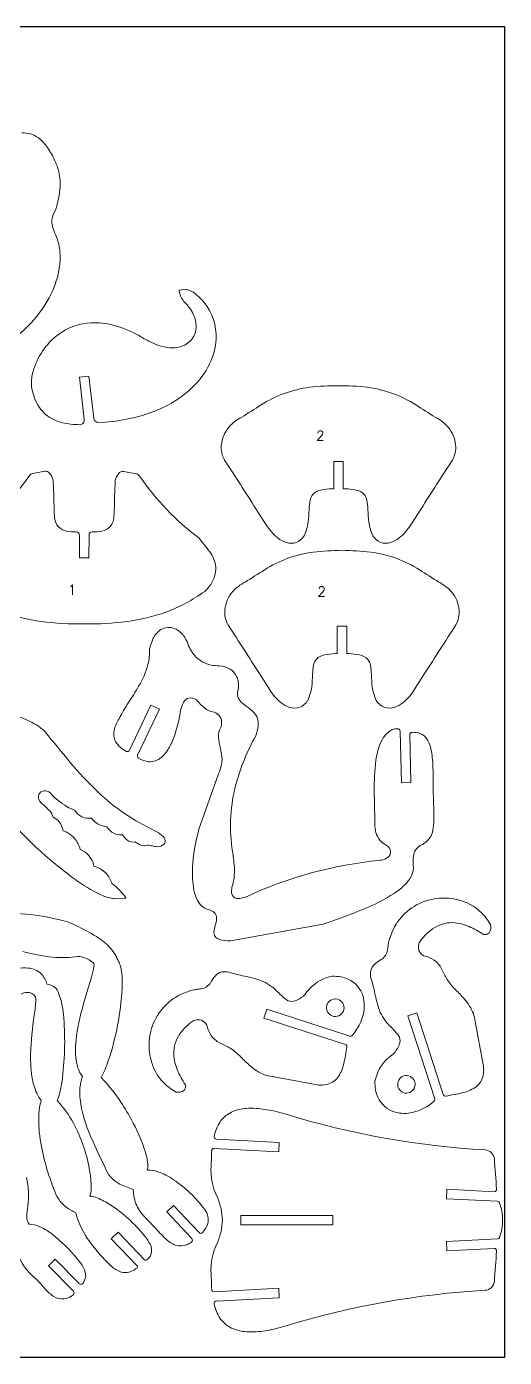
# Model space of a CAD drawing. Header units: millimetres. Extents: x 582 to 1007, y 590 to 997.
# Drawn here: x 860.7 to 1006.9, y 589.7 to 996.6 of the extents above; entities that cross this region are included whole.
import ezdxf

# ---------------------------------------------------------------- set-up
doc = ezdxf.new("R2010")
doc.units = ezdxf.units.MM
doc.styles.get("Standard").update_dxf_attribs({"font": 'txt', "bigfont": 'gbcbig.shx'})

msp = doc.modelspace()

# ---------------------------------------------------------------- linework, layer by layer
at = {"color": 7, "linetype": 'Continuous', "lineweight": 15}
for p, q in [((870.08, 931.68), (870.53, 930.04)), ((911.49, 915.49), (910.79, 915.78)), ((876.83, 889.34), (879.69, 889.68)), ((878.34, 876.47), (876.83, 889.34)), ((879.69, 889.68), (881.2, 876.81)), ((882.69, 875.54), (884.85, 875.62)), ((954.67, 855.29), (954.67, 863.63)), ((954.67, 863.63), (957.55, 863.63)), ((957.55, 863.63), (957.55, 855.29)), ((866.26, 860.6), (862.54, 859.93)), ((894.29, 859.79), (890.33, 860.54)), ((954.07, 855.29), (954.67, 855.29)), ((957.55, 855.29), (958.14, 855.29)), ((930.83, 849.14), (933.99, 844.2)), ((978.22, 844.2), (981.39, 849.14)), ((876.87, 834.19), (876.84, 841.13)), ((879.78, 841.13), (879.75, 834.19)), ((878.31, 834.2), (876.87, 834.19)), ((879.75, 834.19), (878.31, 834.2)), ((955.74, 804.89), (955.74, 813.23)), ((955.74, 813.23), (958.62, 813.23)), ((958.62, 813.23), (958.62, 804.89)), ((955.14, 804.89), (955.74, 804.89)), ((958.62, 804.89), (959.21, 804.89)), ((931.9, 798.74), (935.06, 793.81)), ((979.3, 793.81), (982.46, 798.74)), ((898.69, 789.14), (892.2, 775.32)), ((894.66, 773.8), (901.3, 787.91)), ((901.3, 787.91), (898.69, 789.14)), ((907.93, 788.11), (907.82, 787.77)), ((971.65, 781.07), (972.45, 781.52)), ((972.45, 781.52), (973.34, 781.83)), ((973.34, 781.83), (974.22, 781.9)), ((974.99, 781.2), (975.37, 765.38)), ((978.25, 765.45), (977.9, 780.06)), ((913.86, 752.65), (919.44, 768.09)), ((975.37, 765.38), (978.25, 765.45)), ((877.92, 744.55), (877.07, 745)), ((897.74, 746.33), (898.1, 746.27)), ((898.1, 746.27), (898.45, 746.2)), ((898.45, 746.2), (898.81, 746.13)), ((898.81, 746.13), (899.17, 746.06)), ((899.17, 746.06), (899.52, 746)), ((899.52, 746), (899.88, 745.93)), ((899.88, 745.93), (900.24, 745.86)), ((900.24, 745.86), (900.59, 745.8)), ((978.91, 738.45), (978.65, 737.5)), ((979.01, 739.43), (978.91, 738.45)), ((887.51, 729.96), (891.04, 730.14)), ((926.83, 730.21), (927.66, 730.45)), ((915.01, 727.1), (914.3, 727.64)), ((915.8, 726.71), (915.01, 727.1)), ((951.37, 722.16), (923.02, 717.07)), ((972.52, 719.79), (973.28, 721.34)), ((1001.94, 723.15), (1002.67, 721.84)), ((971.35, 715.95), (971.38, 716.22)), ((971.38, 716.22), (971.42, 716.5)), ((971.88, 718.11), (972.52, 719.79)), ((1000.9, 718.95), (1000.43, 719.03)), ((971.11, 714.28), (971.15, 714.56)), ((971.15, 714.56), (971.19, 714.84)), ((971.19, 714.84), (971.23, 715.11)), ((971.23, 715.11), (971.27, 715.39)), ((971.27, 715.39), (971.31, 715.67)), ((971.31, 715.67), (971.35, 715.95)), ((981.74, 712.79), (982.19, 712.46)), ((908.51, 700.97), (906.96, 700.21)), ((910.19, 701.61), (908.51, 700.97)), ((912.08, 702.11), (911.8, 702.07)), ((912.36, 702.15), (912.08, 702.11)), ((912.63, 702.19), (912.36, 702.15)), ((912.91, 702.23), (912.63, 702.19)), ((913.19, 702.27), (912.91, 702.23)), ((913.46, 702.31), (913.19, 702.27)), ((913.74, 702.34), (913.46, 702.31)), ((914.02, 702.38), (913.74, 702.34)), ((933.3, 693.42), (934.19, 696.16)), ((934.19, 696.16), (959.54, 687.94)), ((954.81, 699.27), (954.28, 699.15)), ((915.51, 691.75), (915.84, 691.3)), ((958.22, 685.34), (933.3, 693.42)), ((980.08, 695), (977.34, 694.11)), ((977.34, 694.11), (985.55, 668.76)), ((988.15, 670.08), (980.08, 695)), ((997.95, 692.43), (1000.27, 679.79)), ((877.13, 676.51), (877.78, 675.53)), ((935.87, 675.54), (948.51, 673.23)), ((884.62, 674.07), (883.48, 675.26)), ((905.16, 671.55), (906.46, 670.82)), ((909.35, 672.59), (909.27, 673.07)), ((974.23, 673.49), (974.35, 674.03)), ((863.77, 670.48), (864.4, 669.28)), ((864.4, 669.28), (865.14, 668.19)), ((923.41, 664.68), (922.37, 664.1)), ((918.74, 656.41), (937.96, 655.41)), ((937.96, 655.41), (937.81, 652.53)), ((937.81, 652.53), (918.06, 653.56)), ((892.75, 641.24), (893.33, 641)), ((989.15, 638.21), (989.29, 641.09)), ((989.29, 641.09), (1003.73, 640.36)), ((905.66, 636.14), (903.56, 634.16)), ((913.48, 627.84), (905.66, 636.14)), ((1004.73, 637.42), (989.15, 638.21)), ((911.22, 626.04), (903.56, 634.16)), ((926.21, 633.11), (926.21, 630.23)), ((954.34, 633.11), (926.21, 633.11)), ((954.34, 630.23), (954.34, 633.11)), ((862.32, 630.36), (861.45, 630.41)), ((886.57, 625.99), (888.65, 627.98)), ((888.65, 627.98), (896.71, 619.54)), ((926.21, 630.23), (954.34, 630.23)), ((894.48, 617.71), (886.57, 625.99)), ((989.15, 625.13), (1004.73, 625.92)), ((989.29, 622.26), (989.15, 625.13)), ((1003.73, 622.99), (989.29, 622.26)), ((867.33, 617.72), (869.39, 619.74)), ((869.39, 619.74), (876.76, 612.24)), ((874.99, 609.93), (867.33, 617.72)), ((918.06, 609.78), (937.81, 610.81)), ((937.81, 610.81), (937.96, 607.94)), ((874.38, 608.46), (874.91, 608.85)), ((937.96, 607.94), (918.74, 606.93)), ((922.37, 599.24), (923.41, 598.66)), ((935.66, 598.17), (940.09, 599.32))]:
    msp.add_line(p, q, dxfattribs=at)
at = {"color": 1}
msp.add_lwpolyline([(1006.87, 589.7), (581.51, 589.7), (581.51, 996.57), (1006.87, 996.57)], close=True, dxfattribs=at)
at = {"color": 7, "linetype": 'Continuous', "lineweight": 15}
for centre, radius, start, end in [((859.6, 956.2), 7.89, 54.4964, 92.5132), ((857, 952.92), 12.07, 36.2049, 53.5213), ((847.37, 946.06), 23.9, 24.8043, 35.8372), ((842.67, 943.47), 29.25, 18.6279, 25.553), ((854.59, 948.64), 16.35, 356.5297, 14.7918), ((837.96, 950.08), 33.04, 343.038, 355.7809), ((875.55, 936.48), 7.19, 146.4925, 171.8785), ((875.49, 937.04), 7.07, 176.337, 202.8719), ((240.45, 667.59), 682.77, 22.75523, 22.9932), ((850.77, 925.91), 20.18, 352.3529, 11.8076), ((842.37, 927.39), 28.71, 333.6504, 351.6551), ((907.56, 915.74), 0.24, 106.077, 192.435), ((915.32, 917.45), 8.18, 192.435, 217.7576), ((908.87, 911.23), 4.94, 67.0996, 106.077), ((901.18, 900.84), 17.92, 39.4895, 54.8528), ((835.75, 930.69), 36.1, 303.8529, 333.6159), ((899.92, 902.88), 13.08, 25.9818, 46.9654), ((902.14, 901.84), 16.54, 357.3606, 38.9435), ((903.63, 904.81), 8.91, 359.8996, 25.2386), ((881.21, 887.87), 18.16, 92.293, 126.9621), ((881.21, 882.44), 23.6, 75.4058, 91.7617), ((877.66, 870.24), 36.3, 61.6451, 74.8269), ((906.18, 904.84), 6.35, 288.5158, 359.595), ((883.5, 885.23), 21.65, 127.5849, 164.143), ((943.84, 986.01), 97.07, 239.7195, 242.1627), ((906.59, 916.14), 17.9, 243.1872, 261.4888), ((898.55, 902.19), 20.14, 334.1693, 356.838), ((905.23, 908.21), 9.85, 262.4628, 287.5446), ((875.97, 887.33), 13.84, 164.0115, 181.3207), ((893.47, 904.93), 25.91, 313.7034, 333.6124), ((881.19, 889.58), 19.23, 187.6857, 200.7796), ((887.6, 911.56), 34.76, 295.7479, 313.144), ((951.82, 850.58), 35.99, 97.2382, 122.6554), ((954.4, 832.16), 54.59, 88.2102, 97.4951), ((957.81, 832.16), 54.59, 82.5049, 91.7898), ((960.4, 850.58), 35.99, 57.3446, 82.7618), ((874.6, 887.14), 12.2, 201.0499, 229.072), ((882.7, 922.2), 46.47, 283.2093, 295.4908), ((792.72, 1095.51), 256.07, 301.494, 303.0543), ((1119.49, 1095.51), 256.07, 236.9457, 238.506), ((874.69, 887.97), 12.89, 231.1825, 256.3057), ((876.96, 899.27), 24.41, 257.4065, 269.8873), ((876.91, 876.3), 1.44, 269.8873, 6.7019), ((882.63, 876.98), 1.44, 186.7019, 272.1378), ((879.82, 934.8), 59.4, 274.8584, 283.1417), ((932.39, 865.48), 13.08, 116.774, 138.5131), ((979.82, 865.48), 13.08, 41.4869, 63.226), ((929.92, 867.8), 9.69, 139.1022, 174.9137), ((982.29, 867.8), 9.69, 5.0863, 40.8978), ((928.34, 867.97), 8.11, 175.1492, 209.1823), ((983.87, 867.97), 8.11, 330.8177, 4.8508), ((-178.33, 146.71), 1312.88, 32.34592, 33.11777), ((2090.55, 146.71), 1312.88, 146.88223, 147.65408), ((794.67, 906.06), 81.62, 306.515, 325.0622), ((862.81, 858.45), 1.5, 100.3086, 145.0622), ((866.52, 859.13), 1.5, 37.4037, 100.3086), ((862.89, 856.35), 6.08, 13.6829, 37.4037), ((893.74, 856.33), 6.09, 143.4094, 166.2304), ((890.05, 859.07), 1.5, 79.1876, 143.4094), ((894.01, 858.31), 1.5, 34.4339, 79.1876), ((962.57, 905.32), 81.62, 214.4339, 232.9811), ((479.74, 837.98), 389.55, 1.9949, 2.9139), ((1276.87, 837.98), 389.55, 177.0861, 178.0051), ((951.49, 850.5), 4.44, 99.736, 136.5942), ((956.13, 825.12), 30.24, 93.9021, 100.2643), ((956.08, 825.12), 30.24, 79.7357, 86.0979), ((960.72, 850.5), 4.44, 43.4058, 80.264), ((928.05, 850.96), 58.99, 179.4405, 184.5385), ((828.56, 850.96), 58.99, 355.4615, 0.5595), ((972.97, 847.65), 25.9, 170.9073, 177.2315), ((951.58, 850.84), 4.28, 140.7057, 167.8402), ((960.64, 850.84), 4.28, 12.1598, 39.2943), ((939.25, 847.65), 25.9, 2.7685, 9.0927), ((874.29, 846.94), 5.09, 187.2881, 219.5409), ((882.33, 846.94), 5.09, 320.4591, 352.7119), ((905.39, 849.75), 41.71, 353.5576, 358.8378), ((1006.82, 849.75), 41.71, 181.1622, 186.4424), ((873.76, 847.01), 4.74, 224.2151, 259.7619), ((875.66, 856.39), 14.31, 258.9702, 270.8244), ((880.96, 856.39), 14.31, 269.1756, 281.0298), ((882.85, 847.01), 4.74, 280.2381, 315.7849), ((948.05, 853.1), 16.64, 212.3325, 230.6803), ((929.94, 847.82), 17.12, 336.1916, 350.7353), ((982.27, 847.82), 17.12, 189.2647, 203.8084), ((964.16, 853.1), 16.64, 309.3197, 327.6675), ((875.88, 841.12), 0.96, 0.2519, 90.8244), ((880.74, 841.12), 0.96, 89.1756, 179.7481), ((799.09, 746.61), 147.73, 36.9325, 39.2864), ((942.72, 846.87), 8.45, 231.8492, 251.9479), ((941.61, 843.6), 5, 252.4667, 289.0183), ((941.34, 843.5), 4.99, 292.3606, 328.7443), ((970.88, 843.5), 4.99, 211.2557, 247.6394), ((970.6, 843.6), 5, 250.9817, 287.5333), ((969.49, 846.87), 8.45, 288.0521, 308.1508), ((909.74, 830.61), 8.82, 359.9764, 32.6379), ((952.89, 800.18), 35.99, 97.2382, 122.6554), ((955.47, 781.76), 54.59, 88.2102, 97.4951), ((958.88, 781.76), 54.59, 82.5049, 91.7898), ((961.47, 800.18), 35.99, 57.3446, 82.7618), ((909.51, 831.08), 9.07, 321.1878, 357.0403), ((793.8, 1045.11), 256.07, 301.494, 303.0543), ((1120.56, 1045.11), 256.07, 236.9457, 238.506), ((933.46, 815.08), 13.08, 116.774, 138.5131), ((980.89, 815.08), 13.08, 41.4869, 63.226), ((885.07, 865.99), 51.76, 290.5687, 305.5887), ((906.83, 833.01), 12.37, 312.5379, 321.9723), ((930.99, 817.4), 9.69, 139.1022, 174.9137), ((983.37, 817.4), 9.69, 5.0863, 40.8978), ((929.41, 817.57), 8.11, 175.1492, 209.1823), ((984.94, 817.57), 8.11, 330.8177, 4.8508), ((872.45, 871.23), 57, 250.4257, 262.6527), ((876.79, 904.32), 90.37, 262.6045, 270.9596), ((879.82, 904.32), 90.37, 269.0404, 277.3955), ((884.16, 871.23), 57, 277.3473, 289.5743), ((905.55, 806.5), 6.85, 123.681, 153.6468), ((904.18, 808.16), 4.72, 66.763, 121.007), ((903.25, 806.3), 6.79, 37.5636, 65.7484), ((901.03, 804.62), 9.58, 19.5788, 37.4078), ((-177.26, 96.31), 1312.88, 32.34592, 33.11777), ((2091.62, 96.31), 1312.88, 146.88223, 147.65408), ((881.02, 805.72), 17.29, 346.1008, 1.3915), ((910.66, 804.04), 12.52, 153.938, 170.3352), ((920.69, 811.56), 11.28, 199.3174, 222.6833), ((872.55, 808.39), 26.17, 328.9308, 344.88), ((919.01, 810.56), 9.37, 225.1468, 258.4111), ((952.65, 800.44), 4.28, 140.7057, 167.8402), ((952.57, 800.1), 4.44, 99.736, 136.5942), ((957.2, 774.72), 30.24, 93.9021, 100.2643), ((957.16, 774.72), 30.24, 79.7357, 86.0979), ((961.79, 800.1), 4.44, 43.4058, 80.264), ((961.71, 800.44), 4.28, 12.1598, 39.2943), ((919.87, 814.5), 13.4, 258.185, 268.7246), ((919.54, 794.5), 6.6, 58.6417, 89.7043), ((919.79, 795.37), 5.74, 8.3833, 56.2221), ((906.46, 799.35), 41.71, 353.5576, 358.8378), ((974.04, 797.25), 25.9, 170.9073, 177.2315), ((940.32, 797.25), 25.9, 2.7685, 9.0927), ((1007.9, 799.35), 41.71, 181.1622, 186.4424), ((807.01, 846.65), 102.06, 326.2495, 329.5197), ((928.96, 792.57), 3.75, 163.322, 199.6953), ((918.47, 795.18), 7.06, 347.4236, 8.3174), ((949.12, 802.7), 16.64, 212.3325, 230.6803), ((931.02, 797.42), 17.12, 336.1916, 350.7353), ((983.34, 797.42), 17.12, 189.2647, 203.8084), ((965.24, 802.7), 16.64, 309.3197, 327.6675), ((936.4, 761.05), 53.09, 147.0147, 153.2284), ((915.26, 786.08), 7.61, 145.117, 164.5069), ((910.79, 789.16), 2.18, 87.647, 144.3399), ((910.43, 787.22), 4.14, 58.0281, 83.6843), ((927.76, 803.68), 19.92, 220.5294, 231.5466), ((929.77, 793.42), 4.83, 205.9525, 230.9481), ((1054.27, 958.01), 211.2, 232.8505, 233.6508), ((943.8, 796.47), 8.45, 231.8492, 251.9479), ((942.41, 793.1), 4.99, 292.3606, 328.7443), ((971.95, 793.1), 4.99, 211.2557, 247.6394), ((970.56, 796.47), 8.45, 288.0521, 308.1508), ((848.31, 757.18), 30.11, 59.3484, 70.5221), ((863.99, 793.95), 44.26, 340.1935, 351.9741), ((918.62, 792.31), 5.34, 232.452, 252.6166), ((916, 781.54), 5.78, 58.5098, 79.7258), ((917.46, 784.05), 2.87, 11.1752, 57.1014), ((925.04, 782.4), 6.83, 27.8883, 53.6307), ((925.91, 783.31), 5.65, 354.3269, 23.886), ((942.68, 793.21), 5, 252.4667, 289.0183), ((971.68, 793.21), 5, 250.9817, 287.5333), ((856.48, 771.33), 13.77, 44.26, 58.5352), ((892.87, 780.41), 5.51, 169.4947, 206.119), ((897.18, 779.28), 9.96, 145.2028, 167.6381), ((925.79, 779.54), 6.39, 151.5736, 167.9996), ((915.33, 783.84), 5, 345.4813, 8.8512), ((919.81, 784.05), 11.79, 338.4882, 353.6822), ((974.27, 781.18), 0.72, 1.3836, 94.1765), ((2515.5, 2132.85), 2132.46, 219.34317, 219.66455), ((894.17, 781.56), 7.2, 209.7557, 246.1005), ((888.47, 785.27), 18.29, 327.3952, 339.7918), ((927.77, 779.37), 8.36, 169.6431, 192.4392), ((504.62, 685.87), 425, 12.0054, 12.4592), ((988.23, 747.62), 65.8, 150.801, 164.797), ((978.84, 773.26), 10.76, 142.7106, 159.4399), ((975.21, 775.91), 6.27, 124.5867, 141.8172), ((978.62, 780.08), 0.72, 91.3839, 181.3836), ((978.78, 773.39), 7.42, 71.3998, 91.3839), ((979.45, 776.28), 4.46, 36.4224, 67.6983), ((976.39, 774.33), 8.09, 14.3837, 34.6632), ((891.55, 775.63), 0.72, 246.1005, 334.8284), ((895.31, 773.49), 0.72, 154.8284, 238.2272), ((898.28, 777.43), 5.61, 268.2972, 309.7436), ((895.3, 780.88), 10.17, 310.2209, 327.5301), ((910.92, 772.45), 9.57, 350.2249, 10.9658), ((990.13, 769.19), 22.77, 159.8181, 172.1836), ((958.81, 770.12), 26.17, 1.9151, 13.7541), ((961.68, 845.01), 114.32, 219.8737, 226.1888), ((898.78, 779.09), 7.3, 238.2272, 264.7356), ((895.06, 777.76), 26.23, 338.3683, 344.6718), ((1031.8, 763.89), 64.77, 172.5536, 181.0686), ((839.66, 764.96), 145.43, 359.3423, 2.3793), ((866.28, 760.97), 2, 68.7326, 184.9551), ((866.02, 760.36), 2.66, 43.4604, 68.2541), ((884.9, 777.94), 23.14, 222.9051, 239.2385), ((927.37, 810.03), 65.33, 226.6636, 244.984), ((973.31, 752.02), 50.25, 165.1723, 187.3836), ((-3508.24, 659.43), 4476.47, 1.20334, 1.32164), ((636.6, 750.89), 348.7, 0.5409, 2.038), ((866.67, 761.13), 2.41, 187.9127, 226.2554), ((841.3, 731.87), 36.32, 43.2869, 49.2514), ((880.89, 771.8), 15.81, 240.3599, 249.7693), ((880.07, 759.79), 5.44, 211.2484, 242.7977), ((948.71, 836.71), 124.63, 220.2741, 233.6453), ((864.4, 753.66), 4.57, 15.0565, 42.9802), ((866.75, 750.21), 5.08, 40.9636, 65.9946), ((865.81, 749.74), 6.1, 9.2332, 38.4634), ((879.67, 759.85), 5.33, 246.9049, 278.9128), ((886.24, 759.07), 7.28, 217.9796, 261.8925), ((980.45, 752.82), 13.22, 177.3026, 188.6888), ((968.95, 753.95), 16.33, 347.7951, 0.8009), ((869.05, 742.73), 8.46, 43.5589, 70.8407), ((889.96, 755.13), 5.76, 214.5891, 250.1438), ((889.59, 754.78), 5.31, 252.5496, 274.9819), ((894.93, 752.26), 5.61, 209.6336, 230.8094), ((893.99, 739.44), 12.76, 51.3408, 63.1502), ((899.4, 746.22), 4.08, 28.3645, 51.2265), ((966.7, 736.26), 55.33, 162.7619, 175.4263), ((973.68, 751.96), 6.4, 190.204, 235.6544), ((979.19, 751.84), 5.89, 304.7761, 346.7981), ((868.59, 742.78), 8.77, 14.6663, 41.2568), ((893.17, 750.05), 2.79, 230.0788, 286.0703), ((897.7, 751.71), 5.74, 229.0912, 249.3225), ((896.72, 748.96), 2.82, 248.3685, 291.2832), ((900.6, 749.09), 3.29, 269.7896, 310.8291), ((901.78, 747.54), 1.36, 315.8637, 27.1104), ((847.13, 732.09), 77.52, 6.6368, 10.0073), ((966.62, 740.17), 7.36, 49.8438, 62.0135), ((969.91, 744.19), 2.16, 353.7175, 47.6842), ((983.2, 742.63), 4.13, 119.9444, 165.7836), ((979.42, 750.88), 4.98, 290.2215, 308.9215), ((874.46, 738.42), 7.04, 11.0935, 60.5444), ((943.75, 737.85), 32.33, 174.9983, 187.8617), ((905.11, 738.66), 19.17, 348.702, 7.1422), ((981.33, 614.9), 127.41, 95.6785, 114.9127), ((968.49, 746.51), 4.83, 272.823, 299.047), ((969.58, 744.48), 2.53, 299.665, 348.0142), ((989.78, 741.29), 10.84, 167.4663, 182.1139), ((1015.45, 741.94), 36.52, 181.6479, 183.9454), ((880.15, 733.44), 6.45, 42.3968, 79.0938), ((877.37, 731.07), 10.11, 19.9836, 41.6821), ((970.22, 740.83), 9.06, 317.5999, 338.4198), ((910.01, 784.22), 59.42, 233.6973, 242.0178), ((874.9, 718.62), 19.9, 35.6341, 53.0509), ((926.3, 735.63), 14.74, 188.5941, 202.3067), ((927.49, 732.19), 4.12, 169.0439, 191.4126), ((936.03, 730.94), 12.76, 161.898, 170.8426), ((963.02, 747.56), 18.92, 305.0131, 317.2422), ((891.37, 749.06), 19.62, 241.9118, 253.0508), ((887.98, 737.82), 7.88, 252.824, 266.6173), ((891.03, 730.18), 0.048, 272.9312, 35.6341), ((919.31, 732.8), 7.19, 202.6271, 225.8746), ((925.09, 731.71), 1.68, 191.5713, 263.8497), ((925.4, 735.49), 5.48, 264.8987, 285.1375), ((946.58, 772.25), 48.58, 293.9448, 304.1844), ((988.14, 713.11), 16.99, 103.9687, 151.0177), ((988.39, 712.34), 17.79, 66.5982, 104.1451), ((989.43, 715.02), 14.91, 32.9991, 66.1989), ((853.89, 653.33), 72.19, 74.5053, 92.795), ((914.81, 720.96), 5.84, 59.8183, 80.2834), ((916.56, 724.09), 2.25, 11.732, 58.1847), ((914.35, 723.92), 4.46, 344.7877, 8.1745), ((903.57, 869.85), 155.23, 287.9355, 293.8345), ((832.09, 628.42), 103.03, 64.389, 66.5002), ((853.47, 672.61), 53.94, 57.0585, 64.575), ((942.12, 715.84), 24.46, 163.5914, 170.3497), ((995.55, 706.29), 17.94, 126.5076, 145.5166), ((990.86, 712.28), 10.33, 88.9823, 125.3759), ((990.28, 707.99), 14.64, 66.6611, 87.0072), ((985.52, 697.18), 26.45, 55.7134, 66.4771), ((999.91, 721.19), 2.84, 324.3856, 13.1846), ((872.97, 702.9), 17.91, 39.5432, 56.7409), ((920.47, 719.63), 2.48, 172.9813, 210.7668), ((920.36, 719.96), 2.58, 218.203, 250.7456), ((922.47, 726.63), 9.58, 252.0344, 273.2802), ((977.14, 715.74), 5.76, 155.707, 172.3969), ((985.83, 715.12), 5.23, 165.3992, 184.6339), ((1001.02, 720.46), 1.51, 265.5902, 322.2184), ((875.62, 773.94), 62.29, 255.0454, 262.5262), ((871.71, 745.57), 33.66, 262.8516, 276.7486), ((876.58, 707.78), 4.46, 69.9669, 101.833), ((872.12, 703.53), 18.2, 21.4716, 36.2794), ((966.69, 715.01), 4.48, 304.1823, 350.6414), ((983.36, 715.04), 2.77, 186.9508, 234.2371), ((980.56, 703.84), 8.77, 56.4659, 79.2955), ((860.21, 696.53), 12.25, 85.4463, 101.2403), ((860.62, 702.26), 6.5, 46.3591, 85.0916), ((875.91, 704.78), 7.52, 44.7986, 73.0039), ((853.61, 714.07), 28.08, 343.2706, 350.134), ((879.51, 709.58), 1.8, 349.6102, 16.0711), ((881.56, 706.77), 8.24, 6.618, 24.5935), ((969.84, 706.93), 4.01, 131.0455, 165.3015), ((975.68, 699.55), 13.42, 118.8757, 129.1891), ((980.73, 704.93), 7.78, 27.4181, 53.0995), ((-482.27, -21.61), 1641.25, 26.28896, 26.41403), ((859.15, 701.37), 8.17, 17.1318, 43.191), ((1154.07, 621.19), 286.41, 162.7784, 165.0369), ((859.83, 704.21), 30.12, 356.6336, 6.6832), ((913.29, 706.81), 4.48, 279.3586, 325.8177), ((928.75, 697.81), 13.42, 140.8109, 151.1243), ((921.37, 703.66), 4.01, 104.6985, 138.9545), ((921.29, 702.53), 5.09, 74.8399, 100.585), ((939.85, 766.01), 61.05, 253.6024, 258.1963), ((917.54, 659.28), 47.99, 72.7546, 78.1824), ((927.32, 691.78), 14.05, 47.9577, 71.5666), ((956.49, 694.01), 12.43, 100.6925, 137.1919), ((954.58, 693.43), 12.8, 79.9234, 91.8035), ((955.09, 696.34), 9.85, 66.2742, 79.8873), ((955.76, 697.91), 8.14, 15.5258, 66.167), ((970.96, 707.01), 5.09, 169.415, 195.1601), ((907.48, 688.45), 61.05, 11.8037, 16.3976), ((1009.66, 719.66), 24.97, 215.0994, 224.5266), ((861.19, 696.48), 4.82, 94.4275, 117.3828), ((861.01, 698.53), 2.76, 29.473, 94.0098), ((861.13, 699.18), 2.4, 356.2771, 17.2561), ((865.39, 695.7), 8.23, 68.5084, 79.0022), ((867.33, 700.3), 3.24, 20.8961, 70.7234), ((918.11, 715.55), 49.78, 196.4534, 199.7007), ((804.16, 707.35), 85.88, 341.6663, 356.7214), ((915.19, 685.35), 16.99, 118.9823, 166.0313), ((912.56, 696.35), 5.76, 97.6031, 114.293), ((969.44, 733.64), 45.36, 223.8466, 229.0575), ((938.43, 708.93), 11.18, 297.2859, 311.1675), ((959.73, 690.79), 17, 136.6639, 145.1144), ((952.91, 697.2), 11.09, 347.0881, 15.1065), ((1014.21, 710.76), 47.99, 191.8176, 197.2454), ((952.15, 661.48), 56.84, 41.5894, 45.6848), ((810.63, 702.28), 52.99, 351.376, 356.4757), ((846.23, 692.4), 25.8, 4.9373, 14.3008), ((941.95, 701.85), 3.33, 228.0315, 268.5208), ((941.59, 702.76), 4.25, 273.7479, 297.6045), ((955.13, 696.6), 2.68, 108.5282, 96.8656), ((981.71, 700.98), 14.05, 198.4334, 222.0423), ((984.28, 689.8), 14.01, 20.8711, 42.1857), ((968.26, 678.55), 106.42, 171.4673, 177.9018), ((783.37, 686.26), 88.96, 352.8233, 5.3911), ((932.43, 680.56), 56.95, 165.1604, 174.7884), ((922.01, 677.94), 17.94, 124.4834, 143.4924), ((913.18, 687.67), 5.23, 85.3661, 104.6008), ((913.27, 690.13), 2.77, 35.7629, 83.0492), ((949.06, 698.15), 15.05, 318.3407, 346.8248), ((985.86, 690.72), 12.21, 8.0866, 19.4946), ((915.96, 685.11), 17.79, 165.8549, 203.4018), ((916.02, 682.63), 10.33, 144.6241, 181.0177), ((924.46, 692.93), 8.77, 190.7045, 213.5341), ((923.37, 692.76), 7.78, 216.9005, 242.5819), ((959.77, 688.62), 0.72, 252.0406, 318.3407), ((939.86, 658.86), 45.36, 40.9425, 46.1534), ((971.64, 686.35), 3.33, 1.4792, 41.9685), ((898.44, 683.67), 22.82, 174.8393, 189.1911), ((1649.91, 2155.76), 1641.25, 243.58597, 243.71104), ((908.65, 663.84), 24.97, 45.4734, 54.9006), ((840.42, 704.36), 119.93, 348.0606, 350.4865), ((958, 684.65), 0.72, 350.4865, 72.0406), ((964.56, 689.87), 11.18, 318.8325, 332.7141), ((970.73, 686.72), 4.25, 332.3955, 356.2521), ((900.19, 681.27), 38.29, 178.2445, 190.0515), ((887.27, 681.97), 11.52, 189.683, 208.285), ((853.24, 691.36), 34.26, 331.9618, 341.2307), ((920.31, 683.21), 14.64, 182.9928, 203.3389), ((966.82, 721.34), 56.84, 224.3152, 228.4106), ((945.18, 682.51), 12.92, 327.756, 346.7598), ((979.48, 671.81), 12.43, 132.8081, 169.3075), ((982.7, 668.57), 17, 124.8856, 133.3361), ((991.61, 677.62), 8.93, 346.0088, 14.0763), ((889.77, 671), 12.82, 159.2991, 177.2279), ((913.28, 684.06), 14.91, 203.8011, 237.0009), ((931.12, 687.97), 26.45, 203.5229, 214.2866), ((938.5, 689.21), 14.01, 227.8143, 249.1289), ((937.58, 687.63), 12.21, 250.5054, 261.9134), ((951.17, 678.95), 5.97, 286.237, 325.9555), ((976.89, 673.17), 2.68, 173.1344, 161.4718), ((994.54, 677.13), 5.97, 304.0445, 343.763), ((880.95, 678.11), 18.8, 190.7969, 203.9385), ((835.03, 679.54), 36.87, 341.9266, 353.1569), ((900.81, 670.85), 23.86, 178.1516, 192.2702), ((839.5, 634.07), 60.29, 28.1115, 41.5517), ((907.84, 672.47), 1.51, 307.7816, 4.4098), ((950.68, 681.88), 8.93, 255.9237, 283.9912), ((980.06, 673.72), 12.8, 178.1965, 190.0766), ((977.15, 673.21), 9.85, 190.1127, 203.7258), ((990.99, 683.12), 12.92, 283.2402, 302.244), ((883.76, 662.81), 19.38, 163.8634, 177.129), ((848.56, 647.31), 29.93, 27.9153, 44.0098), ((907.11, 673.58), 2.84, 256.8154, 305.6144), ((975.59, 672.54), 8.14, 203.833, 254.4742), ((975.34, 679.24), 15.05, 283.1752, 311.6593), ((984.87, 668.53), 0.72, 311.6593, 17.9594), ((988.84, 670.3), 0.72, 197.9594, 279.5135), ((969.13, 787.88), 119.93, 279.5135, 281.9394), ((903.94, 662.28), 39.56, 177.8247, 190.1829), ((927.18, 677.09), 50.96, 192.8245, 203.5924), ((927.29, 656.49), 9.07, 122.8418, 144.7647), ((928.26, 654.47), 11.3, 102.5489, 115.3909), ((929.49, 647.99), 17.9, 87.7005, 101.9068), ((928.76, 633.14), 32.76, 77.8411, 87.4528), ((924.82, 614.24), 52.08, 72.9547, 77.9944), ((1015.48, 909.93), 257.2, 252.9547, 266.7691), ((976.3, 675.39), 11.09, 254.8935, 282.9119), ((832.36, 638.64), 48.3, 10.3781, 28.0056), ((844.13, 635.52), 55.54, 17.7629, 29.0471), ((930.96, 654.6), 13.17, 147.2959, 168.2957), ((939.77, 668.89), 76, 190.3115, 202.712), ((1035.75, 724.46), 169.4, 203.5788, 206.9699), ((918.78, 657.13), 0.72, 168.2957, 267.0148), ((882.33, 647.65), 15.45, 2.5165, 18.1337), ((828.74, 654.09), 88.58, 356.1638, 359.1998), ((918.02, 652.84), 0.72, 87.0148, 179.1998), ((1000.82, 650.14), 3, 3.7971, 86.7691), ((850.01, 641.47), 30.43, 359.6032, 11.1201), ((892.83, 650.43), 8.54, 199.1491, 241.1346), ((894.05, 648.21), 3.72, 340.8273, 1.8301), ((897.77, 637.54), 9.45, 70.9673, 91.2355), ((936.23, 646.99), 19.15, 176.5023, 206.2115), ((1695.57, 696.25), 693.28, 183.79707, 184.55972), ((833.04, 639.16), 28.2, 353.3861, 11.3662), ((901.64, 667.81), 28.02, 242.5295, 251.5192), ((894.12, 627.41), 20.22, 55.2717, 70.5622), ((881.28, 608.89), 42.76, 37.411, 55.2631), ((879.46, 644.14), 10.83, 205.1261, 240.9475), ((872.63, 641.36), 7.81, 342.4558, 359.2382), ((879.19, 631.31), 7.75, 70.8596, 83.444), ((905.55, 641.01), 12.22, 180.0401, 200.8314), ((1003.77, 641.08), 0.72, 267.112, 4.5597), ((899.09, 630.3), 38.46, 171.6074, 176.3426), ((874.87, 619.43), 20.4, 57.5342, 70.3254), ((862.53, 599.59), 43.76, 38.3096, 57.8536), ((906.04, 641.63), 12.91, 202.6486, 222.9728), ((910.82, 631.73), 5.41, 347.4203, 35.3673), ((903.22, 631.41), 17.36, 0.8661, 24.2329), ((1004.69, 636.7), 0.72, 20.086, 87.112), ((990.73, 631.6), 15.58, 0.2633, 20.086), ((864.53, 632.67), 3.82, 178.6551, 216.29), ((881.91, 648.23), 15.59, 240.3871, 246.6971), ((900.9, 640.5), 26.01, 194.6825, 216.8347), ((2494.52, 2170.72), 2217.75, 223.90314, 224.02111), ((903.22, 631.93), 17.36, 335.7671, 359.1339), ((990.73, 631.74), 15.58, 339.914, 359.7367), ((860.75, 620.61), 9.88, 62.9621, 80.8035), ((854.59, 608.8), 23.2, 49.8518, 62.6911), ((887.15, 618.36), 12.81, 27.8623, 40.6751), ((956.84, 681), 76.84, 222.036, 225.764), ((914, 628.33), 0.72, 223.298, 317.1027), ((909.3, 632.69), 7.13, 317.1027, 342.5336), ((836.99, 587.77), 50.62, 37.5434, 49.9657), ((923.52, 656.78), 53.87, 216.2629, 226.2104), ((894.99, 622.52), 3.94, 342.4395, 27.6006), ((909.6, 632.56), 9.18, 226.0612, 248.1372), ((907.79, 628.64), 4.88, 250.7882, 293.7664), ((906.71, 631.12), 7.58, 293.6513, 305.5099), ((910.69, 625.54), 0.72, 305.5099, 43.298), ((936.23, 616.35), 19.15, 153.7885, 183.4977), ((1003.77, 622.27), 0.72, 355.4403, 92.888), ((1004.69, 626.64), 0.72, 272.888, 339.914), ((875.53, 628.48), 19.03, 205.893, 232.0589), ((864.92, 609.81), 15.06, 29.0473, 35.8153), ((897.06, 619.87), 0.48, 223.6893, 296.508), ((896.04, 621.92), 2.77, 296.508, 347.6989), ((1695.57, 567.09), 693.28, 175.44028, 176.20298), ((874.14, 615.15), 4.68, 322.5188, 350.432), ((873.77, 614.61), 4.99, 357.2415, 30.155), ((892.82, 624.66), 9.44, 225.8463, 247.58), ((890.88, 620.49), 4.85, 250.007, 293.4346), ((889.86, 622.86), 7.43, 293.377, 307.9351), ((894.13, 617.38), 0.48, 307.9351, 43.6893), ((828.74, 609.25), 88.58, 0.8002, 3.8362), ((797.63, 552), 90.34, 40.4522, 42.8842), ((875.49, 618.42), 12, 220.5749, 237.3516), ((877.28, 612.74), 0.72, 224.5334, 322.5188), ((918.02, 610.5), 0.72, 180.8002, 272.9852), ((1000.82, 613.2), 3, 273.231, 356.203), ((871.63, 612.36), 4.81, 237.0878, 276.6808), ((871.26, 613.07), 5.57, 279.6884, 304.129), ((874.48, 609.43), 0.72, 306.66, 44.5334), ((918.78, 606.22), 0.72, 92.9852, 191.7043), ((1015.48, 353.42), 257.2, 93.231, 107.0453), ((930.96, 608.74), 13.17, 191.7043, 212.7041), ((927.29, 606.86), 9.07, 215.2353, 237.1582), ((928.26, 608.87), 11.3, 244.6091, 257.4511), ((928.76, 630.2), 32.76, 272.5472, 282.1589), ((929.49, 615.36), 17.9, 258.0932, 272.2995)]:
    msp.add_arc(centre, radius, start, end, dxfattribs=at)

# ---------------------------------------------------------------- texts
at = {"char_height": 3, "width": 23.3615, "attachment_point": 1}
for s, insert in [('2', (949.24, 872.98)), ('1', (873.31, 825.85)), ('2', (949.65, 825.35))]:
    msp.add_mtext(s, dxfattribs=dict(at, insert=insert))

doc.saveas('drawing.dxf')
